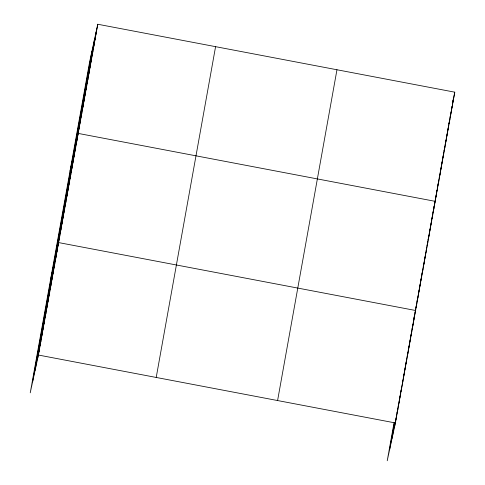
<?xml version="1.0" encoding="UTF-8"?>
<svg xmlns="http://www.w3.org/2000/svg" width="485" height="485" viewBox="0 0 485 485"><rect width="100%" height="100%" fill="white"/><g stroke="black" fill="none" stroke-linecap="round" stroke-linejoin="round"><path stroke-width="0.73" d="M32.604 381.853L91.98 51.064M35.047 370.546L94.423 39.758M37.424 359.573L96.794 28.785M97.776 24.25L89.604 62.038L30.234 392.826L38.406 355.038L97.776 24.25L454.766 92.174L395.396 422.962L387.224 460.75L394.038 422.793M156.212 377.451L215.583 46.663M277.59 400.549L336.96 69.755M389.594 449.777L394.517 422.362M392.044 438.47L394.82 423.005M394.414 427.497L396.809 414.141M398.706 403.599L396.936 413.438L397.918 408.904M398.955 402.192L400.725 392.347M400.846 391.644L402.962 380.786M402.362 383.211L403.12 378.991M407.03 357.202L403.247 378.288L404.229 373.759M407.157 356.499L409.431 343.847M411.322 333.304L409.552 343.144L410.534 338.609M411.571 331.898L413.341 322.058M414.602 315.026L413.469 321.355L414.317 317.523M414.966 312.983L415.706 308.884M415.948 307.52L418.155 295.244M420.604 281.597L418.276 294.559L419.252 290.024M423.053 267.95L420.725 280.912L421.701 276.383M425.503 254.31L423.175 267.271L424.151 262.737M425.866 252.261L425.624 253.625L426.6 249.09M426.115 250.897L426.849 246.804M427.091 245.44L427.946 240.663M429.298 233.158L428.073 239.978L429.049 235.443M431.747 219.511L429.419 232.473L430.274 228.623M436.645 192.224L434.317 205.185L435.172 201.336L78.182 133.411L70.01 171.199M437.009 190.175L436.767 191.539L437.622 187.689M437.258 188.81L439.095 178.577M439.216 177.892L439.458 176.528M439.707 175.164L443.866 151.969M446.315 138.322L443.993 151.29L444.969 146.755M448.764 124.681L446.442 137.643L447.419 133.108M450.601 114.448L448.886 123.996L449.868 119.462M450.85 113.084L451.214 111.035M452.075 106.257L451.335 110.35L452.317 105.815M452.317 104.893L454.766 92.174M95.569 35.605L96.551 31.07M94.345 42.431L95.327 37.897M93.12 49.252L94.102 44.717M91.895 56.072L92.877 51.537M90.671 62.898L91.653 58.364M89.446 69.719L90.428 65.184M88.222 76.539L89.204 72.01M86.997 83.365L87.979 78.831M85.772 90.186L86.754 85.651M84.548 97.012L85.53 92.477M83.323 103.832L84.305 99.298M82.098 110.653L83.08 106.118M80.874 117.479L81.856 112.944M79.649 124.299L80.631 119.765M78.425 131.12L79.407 126.585M75.975 144.766L76.957 140.232M74.751 151.587L75.733 147.058M73.526 158.413L74.508 153.878M72.301 165.233L73.283 160.699M71.077 172.06L72.059 167.525M69.852 178.88L70.834 174.345M68.627 185.7L69.61 181.166M67.403 192.527L68.385 187.992M66.178 199.347L67.16 194.812M64.954 206.167L65.936 201.633M63.729 212.994L64.711 208.459M62.51 219.814L63.486 215.279M61.286 226.634L62.262 222.106M60.061 233.461L61.037 228.926M58.837 240.281L59.813 235.746M50.422 280.36L58.588 242.573L415.584 310.491L413.966 317.954M56.345 254.134L57.327 249.599M55.084 261.166L56.066 256.632M53.823 268.193L54.805 263.658M52.562 275.219L53.544 270.685M51.301 282.252L52.283 277.717M50.04 289.278L51.022 284.743M48.779 296.311L49.761 291.776M47.518 303.337L48.494 298.802M46.257 310.37L47.233 305.835M44.99 317.396L45.972 312.861M43.729 324.429L44.711 319.894M42.468 331.455L43.45 326.92M41.207 338.488L42.189 333.953M39.946 345.514L40.928 340.979M38.685 352.546L39.667 348.012M452.681 101.826L452.996 100.365M453.154 99.631L453.627 97.436M452.56 103.529L453.542 98.995M450.11 117.176L451.092 112.641M447.661 130.817L448.643 126.288M445.218 144.463L446.194 139.929M442.769 158.11L443.745 153.575M441.544 164.93L442.52 160.396M440.319 171.757L441.295 167.222M439.234 177.928L440.071 174.042M437.87 185.397L438.846 180.863M435.421 199.044L436.397 194.509M433.875 207.331L434.196 205.864L431.868 218.832L432.723 214.976M432.972 212.691L433.948 208.156M430.522 226.337L431.498 221.803M426.988 246.156L427.825 242.27M424.399 260.445L425.375 255.91M421.95 274.092L422.926 269.557M419.501 287.738L420.477 283.204M417.051 301.385L418.028 296.85M415.827 308.205L416.809 303.671M412.08 329.085L413.056 324.55M410.813 336.117L411.795 331.582M408.291 350.176L409.273 345.641M407.17 356.554L408.012 352.668M405.769 364.235L406.751 359.7M404.508 371.261L405.49 366.727M400.865 391.704L401.701 387.812M399.458 399.379L400.44 394.845M398.197 406.406L399.179 401.871M395.675 420.465L396.657 415.93M38.406 355.038L395.396 422.962"/></g></svg>
